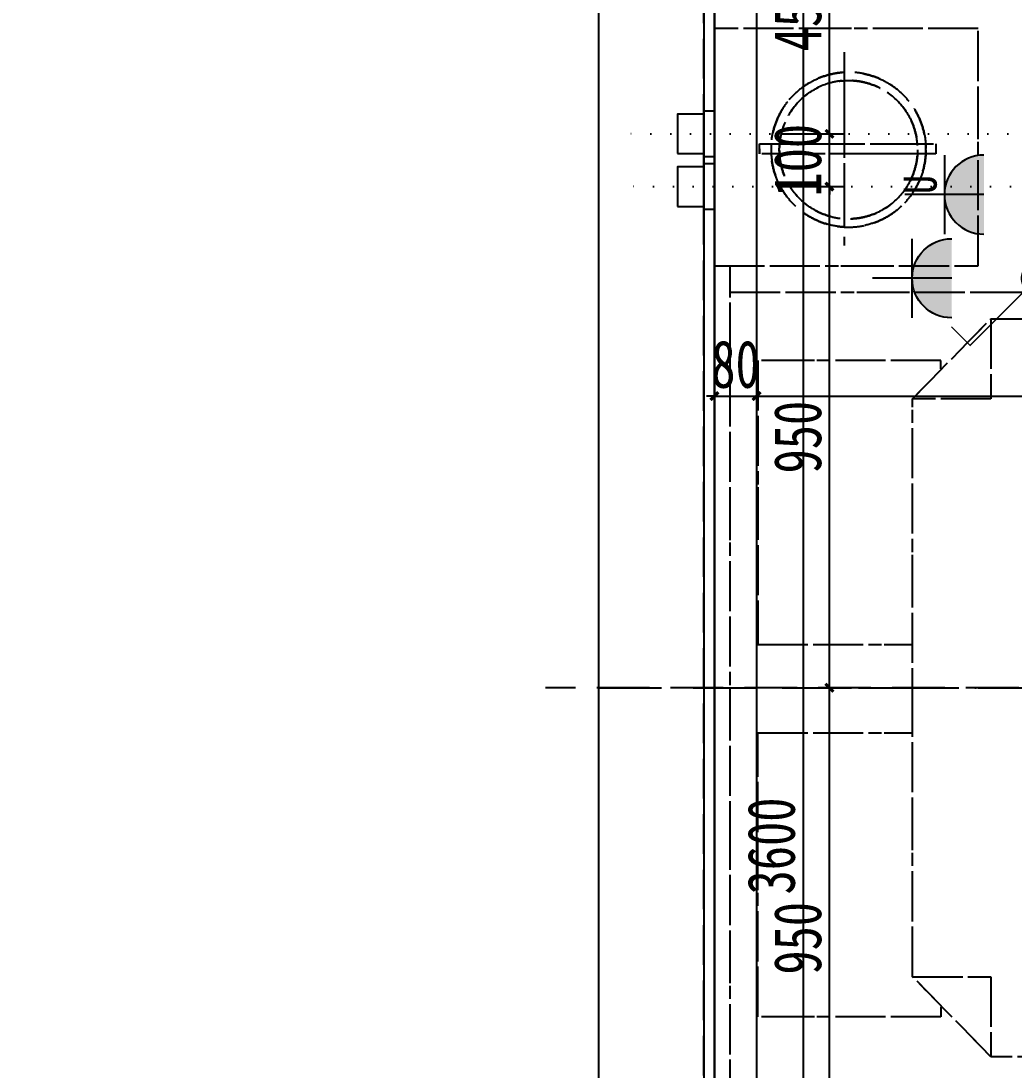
# Model space of a CAD drawing. Header units: millimetres. Extents: x -297 to 39764, y -29258 to 20315.
# Drawn here: x 6567 to 8450, y -17867 to -15878 of the extents above; entities that cross this region are included whole.
import ezdxf

# ---------------------------------------------------------------- set-up
doc = ezdxf.new("R2010")
doc.units = ezdxf.units.MM
for name, pattern in [('_DASH', [0.6, 0.4, -0.2]), ('DASH', [0.35, 0.25, -0.1]), ('DASHDOT2', [12.7, 6.35, -3.175, 0, -3.175]), ('DOT2', [0.125, 0, -0.125])]:
    doc.linetypes.add(name, pattern=pattern)
doc.layers.get('Defpoints').update_dxf_attribs({"color": 250})
for name, color, linetype in [('.-P平面尺寸', 30, 'DASH'), ('.-P建筑梁位', 4, 'Continuous'), ('.P-中心线', 214, 'DASH'), ('.P-墙体尺寸标注', 252, 'Continuous'), ('.P-家具虚线层', 250, 'Continuous'), ('.P-装饰轮廓', 180, 'Continuous'), ('.PC-天花尺寸标注', 252, 'Continuous'), ('.PC-天花造型', 163, 'Continuous'), ('.PC-综合天花虚线层', 14, 'DASHDOT2'), ('.PF-活动家具', 141, 'Continuous'), ('.ZD-开关', 43, 'Continuous'), ('.ZD-强电开关', 183, 'Continuous'), ('.ZD-强电插座', 43, 'Continuous'), ('.ZD-插座标注', 252, 'Continuous'), ('.ZD-插座虚线层', 214, 'DASH'), ('.ZD-点位引线', 1, 'Continuous'), ('.ZD-点位标注', 252, 'Continuous'), ('A-Wall', 2, 'Continuous'), ('P-平面灯具', 203, 'Continuous'), ('P-轴号.索引', 53, 'Continuous'), ('Y-移动家具', 141, 'Continuous')]:
    doc.layers.add(name, color=color, linetype=linetype)
doc.styles.add('文字样式', font='', dxfattribs={"width": 0.75})
doc.styles.get('文字样式').set_extended_font_data('SimSun')
doc.dimstyles.new('沈阳府1-40(轴距)', dxfattribs={"dimscale": 40, "dimtxt": 3, "dimasz": 1, "dimexe": 0.8, "dimexo": 1, "dimgap": 0.5, "dimtad": 1, "dimdec": 0, "dimrnd": 5, "dimtxsty": '文字样式', "dimblk": 'ARCHTICK', "dimcen": 1, "dimdle": 0.55, "dimclrd": 252, "dimclre": 252, "dimclrt": 53, "dimadec": 0, "dimazin": 0, "dimtfac": 1, "dimtdec": 0, "dimtix": 1, "dimtmove": 2, "dimatfit": 3, "dimfxl": 3, "dimfxlon": 1, "dimarcsym": 0})
doc.dimstyles.new('西安1-40（内部尺寸）', dxfattribs={"dimscale": 30, "dimtxt": 3, "dimasz": 0.5, "dimexe": 1, "dimexo": 1, "dimgap": 0.5, "dimtad": 1, "dimdec": 0, "dimrnd": 5, "dimtxsty": '文字样式', "dimblk": 'ARCHTICK', "dimcen": 1, "dimdle": 0.55, "dimclrd": 252, "dimclre": 252, "dimclrt": 30, "dimadec": 0, "dimazin": 0, "dimtfac": 1, "dimtdec": 0, "dimtix": 1, "dimtmove": 2, "dimatfit": 3, "dimfxl": 5, "dimfxlon": 1, "dimarcsym": 0})

# ---------------------------------------------------------------- blocks, each defined once
blk = doc.blocks.new('_ArchTick')
at = {"color": 0, "linetype": 'ByBlock', "const_width": 0.4}
blk.add_lwpolyline([(-0.5, -0.5), (0.5, 0.5)], dxfattribs=at)
blk = doc.blocks.new('*D140')
at = {"layer": 'Defpoints', "color": 0, "transparency": 16777216}
for p in [(6937.7, -15542.1), (6137.7, -19242.1), (6937.7, -19242.1)]:
    blk.add_point(p, dxfattribs=at)
at = {"layer": 'P-轴号.索引', "color": 252, "lineweight": -2}
for p, q in [((6137.7, -15520.1), (6137.7, -19264.1)), ((6257.7, -15542.1), (6105.7, -15542.1)), ((6257.7, -19242.1), (6105.7, -19242.1))]:
    blk.add_line(p, q, dxfattribs=at)
at = {"layer": 'P-轴号.索引', "color": 252, "lineweight": -2, "xscale": 40, "yscale": 40, "zscale": 40}
for p, rotation in [((6137.7, -15542.1), 90), ((6137.7, -19242.1), 270)]:
    blk.add_blockref('_ArchTick', p, dxfattribs=dict(at, rotation=rotation))
at = {"layer": 'P-轴号.索引', "color": 53, "insert": (6057.7, -17392.1), "char_height": 120, "attachment_point": 5, "rotation": 90, "style": '文字样式'}
blk.add_mtext('3700', dxfattribs=at)
blk = doc.blocks.new('xc18001')
at = {"layer": 'P-平面灯具', "color": 250, "linetype": 'DASH', "ltscale": 0.5}
for p, q in [((387.9, -85.3, 0), (368.9, -85.3, 0)), ((378.4, -85.3, 0), (387.9, -85.3, 0)), ((368.9, -420, 0), (387.9, -420, 0))]:
    blk.add_line(p, q, dxfattribs=at)
at = {"layer": 'P-平面灯具', "color": 250, "linetype": 'DASH', "ltscale": 200}
for p, q in [((368.9, -85.3, 0), (368.9, -420, 0)), ((387.9, -420, 0), (387.9, -85.3, 0)), ((195.3, -246.3, 0), (561.6, -246.3, 0))]:
    blk.add_line(p, q, dxfattribs=at)
at = {"layer": 'P-平面灯具', "linetype": 'DASH', "ltscale": 200}
blk.add_circle((380, -254.2, 0), 146.8, dxfattribs=at)
at = {"layer": 'P-平面灯具', "color": 250, "linetype": 'DASH', "ltscale": 200}
blk.add_circle((380, -254.2, 0), 131.1, dxfattribs=at)
at = {"layer": 'Y-移动家具', "linetype": 'DASH', "ltscale": 100}
for p, q in [((150, -500.1, 0), (150, 0, 0)), ((150, 0, 0), (600, 0, 0)), ((2200, 0, 0), (600, 0, 0)), ((600, 0, 0), (600, -500.1, 0)), ((2200, -30, 0), (600, -30, 0)), ((650, -30, 0), (650, -2050, 0)), ((600, -500.1, 0), (150, -500.1, 0))]:
    blk.add_line(p, q, dxfattribs=at)
at = {"layer": 'Y-移动家具', "linetype": 'DASH', "ltscale": 0.5}
blk.add_line((600, 0, 0), (600, -30, 0), dxfattribs=at)
at = {"layer": 'Y-移动家具', "color": 250, "linetype": 'DASH', "ltscale": 100}
for p, q in [((779.5, -429.5, 0), (779.5, -82.1, 0)), ((779.5, -82.1, 0), (1317.9, -82.1, 0)), ((1317.9, -82.1, 0), (1317.9, -375.8, 0)), ((2023.7, -82.1, 0), (1485.3, -82.1, 0)), ((1485.3, -82.1, 0), (1485.3, -375.8, 0)), ((2023.7, -429.5, 0), (2023.7, -82.1, 0)), ((852.1, -375.8, 0), (700.5, -524.2, 0)), ((1947.9, -375.8, 0), (852.1, -375.8, 0)), ((852.1, -524.2, 0), (852.1, -375.8, 0)), ((1947.9, -375.8, 0), (1947.9, -524.2, 0)), ((2099.5, -524.2, 0), (1947.9, -375.8, 0)), ((795.3, -429.5, 0), (779.5, -429.5, 0)), ((2004.7, -429.5, 0), (2023.7, -429.5, 0)), ((700.5, -524.2, 0), (700.5, -1999.5, 0)), ((700.5, -524.2, 0), (852.1, -524.2, 0)), ((1947.9, -524.2, 0), (2099.5, -524.2, 0)), ((2099.5, -1999.5, 0), (2099.5, -524.2, 0))]:
    blk.add_line(p, q, dxfattribs=at)
blk = doc.blocks.new('*D179')
at = {"layer": '.-P平面尺寸', "color": 252, "linetype": 'ByBlock', "lineweight": -2, "transparency": 16777216}
for p, q in [((8611.6, -17142.1), (8791.6, -17142.1)), ((8761.6, -17958.6), (8761.6, -17125.6)), ((8611.6, -17942.1), (8791.6, -17942.1))]:
    blk.add_line(p, q, dxfattribs=at)
at = {"layer": 'Defpoints', "color": 0, "linetype": 'ByBlock', "transparency": 16777216}
for p in [(8382, -17142.1, 0), (8761.6, -17142.1), (8382, -17942.1)]:
    blk.add_point(p, dxfattribs=at)
at = {"layer": '.-P平面尺寸', "color": 252, "linetype": 'ByBlock', "lineweight": -2, "transparency": 16777216, "xscale": 15, "yscale": 15, "zscale": 15}
for p, rotation in [((8761.6, -17142.1), 90), ((8761.6, -17942.1), 270)]:
    blk.add_blockref('_ArchTick', p, dxfattribs=dict(at, rotation=rotation))
at = {"layer": '.-P平面尺寸', "color": 30, "linetype": 'ByBlock', "transparency": 16777216, "insert": (8701.6, -17542.1), "char_height": 90, "attachment_point": 5, "rotation": 90, "style": '文字样式'}
blk.add_mtext('800', dxfattribs=at)
blk = doc.blocks.new('*D180')
at = {"layer": '.-P平面尺寸', "color": 252, "linetype": 'ByBlock', "lineweight": -2, "transparency": 16777216}
for p, q in [((8761.6, -17158.6), (8761.6, -16325.6)), ((8611.6, -16342.1), (8791.6, -16342.1)), ((8611.6, -17142.1), (8791.6, -17142.1))]:
    blk.add_line(p, q, dxfattribs=at)
at = {"layer": 'Defpoints', "color": 0, "linetype": 'ByBlock', "transparency": 16777216}
for p in [(8382, -16342.1), (8761.6, -16342.1), (8382, -17142.1, 0)]:
    blk.add_point(p, dxfattribs=at)
at = {"layer": '.-P平面尺寸', "color": 252, "linetype": 'ByBlock', "lineweight": -2, "transparency": 16777216, "xscale": 15, "yscale": 15, "zscale": 15}
for p, rotation in [((8761.6, -16342.1), 90), ((8761.6, -17142.1), 270)]:
    blk.add_blockref('_ArchTick', p, dxfattribs=dict(at, rotation=rotation))
at = {"layer": '.-P平面尺寸', "color": 30, "linetype": 'ByBlock', "transparency": 16777216, "insert": (8701.6, -16742.1), "char_height": 90, "attachment_point": 5, "rotation": 90, "style": '文字样式'}
blk.add_mtext('800', dxfattribs=at)
blk = doc.blocks.new('*D181')
at = {"layer": '.-P平面尺寸', "color": 252, "linetype": 'ByBlock', "lineweight": -2, "transparency": 16777216}
for p, q in [((8761.6, -16358.6), (8761.6, -15645.6)), ((8611.6, -15662.1), (8791.6, -15662.1)), ((8611.6, -16342.1), (8791.6, -16342.1))]:
    blk.add_line(p, q, dxfattribs=at)
at = {"layer": 'Defpoints', "color": 0, "linetype": 'ByBlock', "transparency": 16777216}
for p in [(8432, -15662.1), (8761.6, -15662.1), (8432, -16342.1)]:
    blk.add_point(p, dxfattribs=at)
at = {"layer": '.-P平面尺寸', "color": 252, "linetype": 'ByBlock', "lineweight": -2, "transparency": 16777216, "xscale": 15, "yscale": 15, "zscale": 15}
for p, rotation in [((8761.6, -15662.1), 90), ((8761.6, -16342.1), 270)]:
    blk.add_blockref('_ArchTick', p, dxfattribs=dict(at, rotation=rotation))
at = {"layer": '.-P平面尺寸', "color": 30, "linetype": 'ByBlock', "transparency": 16777216, "insert": (8701.6, -16002.1), "char_height": 90, "attachment_point": 5, "rotation": 90, "style": '文字样式'}
blk.add_mtext('680', dxfattribs=at)
blk = doc.blocks.new('ttrutuuyyy')
at = {"layer": '.P-家具虚线层', "color": 250, "linetype": '_DASH', "ltscale": 200}
for p, q in [((28382, -15892.1, 0), (27881.9, -15892.1, 0)), ((27881.9, -15892.1, 0), (27881.9, -16342.1, 0)), ((28382, -16342.1, 0), (28382, -15892.1, 0)), ((28128.2, -15937.3, 0), (28128.2, -16303.7, 0)), ((27967.2, -16130, 0), (27967.2, -16111, 0)), ((27967.2, -16111, 0), (28301.9, -16111, 0)), ((27967.2, -16120.5, 0), (27967.2, -16130, 0)), ((28301.9, -16111, 0), (28301.9, -16130, 0)), ((28301.9, -16130, 0), (27967.2, -16130, 0)), ((27881.9, -17942.1, 0), (27881.9, -16342.1, 0)), ((27881.9, -16342.1, 0), (27911.9, -16342.1, 0)), ((27881.9, -16342.1, 0), (28382, -16342.1, 0)), ((27911.9, -17942.1, 0), (27911.9, -16342.1, 0)), ((27911.9, -16392.1, 0), (29931.9, -16392.1, 0)), ((28257.7, -16594.2, 0), (28406.1, -16442.6, 0)), ((28406.1, -16442.6, 0), (29881.4, -16442.6, 0)), ((28406.1, -16442.6, 0), (28406.1, -16594.2, 0)), ((28311.4, -16521.6, 0), (27964, -16521.6, 0)), ((27964, -16521.6, 0), (27964, -17060, 0)), ((28311.4, -16537.3, 0), (28311.4, -16521.6, 0)), ((28257.7, -17690, 0), (28257.7, -16594.2, 0)), ((28406.1, -16594.2, 0), (28257.7, -16594.2, 0)), ((27964, -17060, 0), (28257.7, -17060, 0)), ((27964, -17765.8, 0), (27964, -17227.3, 0)), ((27964, -17227.3, 0), (28257.7, -17227.3, 0)), ((28257.7, -17690, 0), (28406.1, -17690, 0)), ((28406.1, -17841.6, 0), (28257.7, -17690, 0)), ((28406.1, -17690, 0), (28406.1, -17841.6, 0)), ((28311.4, -17746.8, 0), (28311.4, -17765.8, 0)), ((28311.4, -17765.8, 0), (27964, -17765.8, 0)), ((29881.4, -17841.6, 0), (28406.1, -17841.6, 0))]:
    blk.add_line(p, q, dxfattribs=at)
for radius in [146.8, 131.1]:
    blk.add_circle((28136.1, -16122.1, 0), radius, dxfattribs=at)
blk = doc.blocks.new('A$Cd2e37dc6')
at = {"layer": '.-P建筑梁位', "color": 4, "linetype": 'DASH', "ltscale": 300}
blk.add_lwpolyline([(900, 13878.4), (3700, 13878.4), (3700, 10278.4), (900, 10278.4)], close=True, dxfattribs=at)
blk = doc.blocks.new('*D736')
at = {"layer": '.P-墙体尺寸标注', "color": 252, "linetype": 'ByBlock', "lineweight": -2, "transparency": 16777216}
for p, q in [((7861.9, 103.9), (7861.9, 223.9)), ((10261.9, 103.9), (10261.9, 223.9)), ((7845.4, 193.9), (10278.4, 193.9))]:
    blk.add_line(p, q, dxfattribs=at)
at = {"layer": 'Defpoints', "color": 0, "linetype": 'ByBlock', "transparency": 16777216}
for p in [(10261.9, 193.9), (7861.9, 0), (10261.9, -26442.1)]:
    blk.add_point(p, dxfattribs=at)
at = {"layer": '.P-墙体尺寸标注', "color": 252, "linetype": 'ByBlock', "lineweight": -2, "transparency": 16777216, "xscale": 15, "yscale": 15, "zscale": 15, "rotation": 180}
blk.add_blockref('_ArchTick', (7861.9, 193.9), dxfattribs=at)
at = {"layer": '.P-墙体尺寸标注', "color": 252, "linetype": 'ByBlock', "lineweight": -2, "transparency": 16777216, "xscale": 15, "yscale": 15, "zscale": 15}
blk.add_blockref('_ArchTick', (10261.9, 193.9), dxfattribs=at)
at = {"layer": '.P-墙体尺寸标注', "color": 30, "linetype": 'ByBlock', "transparency": 16777216, "insert": (9061.9, 253.9), "char_height": 90, "attachment_point": 5, "style": '文字样式'}
blk.add_mtext('2400', dxfattribs=at)
blk = doc.blocks.new('*D778')
at = {"layer": '.P-墙体尺寸标注', "color": 252, "linetype": 'ByBlock', "lineweight": -2, "transparency": 16777216}
for p, q in [((8050.1, -15625.6), (8050.1, -19258.6)), ((7960.1, -15642.1), (8080.1, -15642.1)), ((7960.1, -19242.1), (8080.1, -19242.1))]:
    blk.add_line(p, q, dxfattribs=at)
at = {"layer": 'Defpoints', "color": 0, "linetype": 'ByBlock', "transparency": 16777216}
for p in [(7861.9, -15642.1), (7861.9, -19242.1), (8050.1, -19242.1)]:
    blk.add_point(p, dxfattribs=at)
at = {"layer": '.P-墙体尺寸标注', "color": 252, "linetype": 'ByBlock', "lineweight": -2, "transparency": 16777216, "xscale": 15, "yscale": 15, "zscale": 15}
for p, rotation in [((8050.1, -15642.1), 90), ((8050.1, -19242.1), 270)]:
    blk.add_blockref('_ArchTick', p, dxfattribs=dict(at, rotation=rotation))
at = {"layer": '.P-墙体尺寸标注', "color": 30, "linetype": 'ByBlock', "transparency": 16777216, "insert": (7990.1, -17442.1), "char_height": 90, "attachment_point": 5, "rotation": 90, "style": '文字样式'}
blk.add_mtext('3600', dxfattribs=at)
blk = doc.blocks.new('*D842')
at = {"layer": '.PC-天花尺寸标注', "color": 252, "linetype": 'ByBlock', "lineweight": -2, "transparency": 16777216}
for p, q in [((7881.9, -16499.3), (7881.9, -16619.3)), ((7961.9, -16499.3), (7961.9, -16619.3)), ((7881.9, -16589.3), (7866.9, -16589.3)), ((7881.9, -16589.3), (7961.9, -16589.3)), ((7961.9, -16589.3), (7976.9, -16589.3))]:
    blk.add_line(p, q, dxfattribs=at)
at = {"layer": 'Defpoints', "color": 0, "linetype": 'ByBlock', "transparency": 16777216}
for p in [(7881.9, -16342.1, 0), (7961.9, -16342.1), (7961.9, -16589.3)]:
    blk.add_point(p, dxfattribs=at)
at = {"layer": '.PC-天花尺寸标注', "color": 252, "linetype": 'ByBlock', "lineweight": -2, "transparency": 16777216, "xscale": 15, "yscale": 15, "zscale": 15}
blk.add_blockref('_ArchTick', (7881.9, -16589.3), dxfattribs=at)
at = {"layer": '.PC-天花尺寸标注', "color": 252, "linetype": 'ByBlock', "lineweight": -2, "transparency": 16777216, "xscale": 15, "yscale": 15, "zscale": 15, "rotation": 180}
blk.add_blockref('_ArchTick', (7961.9, -16589.3), dxfattribs=at)
at = {"layer": '.PC-天花尺寸标注', "color": 30, "linetype": 'ByBlock', "transparency": 16777216, "insert": (7921.9, -16529.3), "char_height": 90, "attachment_point": 5, "style": '文字样式'}
blk.add_mtext('80', dxfattribs=at)
blk = doc.blocks.new('*D843')
at = {"layer": '.PC-天花尺寸标注', "color": 252, "linetype": 'ByBlock', "lineweight": -2, "transparency": 16777216}
for p, q in [((7961.9, -16499.3), (7961.9, -16619.3)), ((10561.9, -16589.3), (10561.9, -16559.3)), ((7945.4, -16589.3), (10578.4, -16589.3))]:
    blk.add_line(p, q, dxfattribs=at)
at = {"layer": 'Defpoints', "color": 0, "linetype": 'ByBlock', "transparency": 16777216}
for p in [(7961.9, -16342.1), (10561.9, -16589.3), (10561.9, -16589.3)]:
    blk.add_point(p, dxfattribs=at)
at = {"layer": '.PC-天花尺寸标注', "color": 252, "linetype": 'ByBlock', "lineweight": -2, "transparency": 16777216, "xscale": 15, "yscale": 15, "zscale": 15, "rotation": 180}
blk.add_blockref('_ArchTick', (7961.9, -16589.3), dxfattribs=at)
at = {"layer": '.PC-天花尺寸标注', "color": 252, "linetype": 'ByBlock', "lineweight": -2, "transparency": 16777216, "xscale": 15, "yscale": 15, "zscale": 15}
blk.add_blockref('_ArchTick', (10561.9, -16589.3), dxfattribs=at)
at = {"layer": '.PC-天花尺寸标注', "color": 30, "linetype": 'ByBlock', "transparency": 16777216, "insert": (9261.9, -16529.3), "char_height": 90, "attachment_point": 5, "style": '文字样式'}
blk.add_mtext('2600', dxfattribs=at)
blk = doc.blocks.new('插座（多个）')
at = {"layer": '.ZD-强电插座'}
h = blk.add_hatch(color=256, dxfattribs=at)
h.paths.add_polyline_path([(0, -600), (300, -600, 0.414214), (0, -300)])
h.paths.add_polyline_path([(-300, -600), (0, -600), (0, -300, 0.414214)])
for p, q in [((0, -600), (0, 0)), ((300, -300), (-300, -300))]:
    blk.add_line(p, q, dxfattribs=at)
blk.add_arc((0, -600), 300, 0, 180, dxfattribs=at)
at = {"layer": '.ZD-强电插座', "style": '文字样式', "width": 0.85}
blk.add_attdef('212', (81.7, 0), '', height=200, dxfattribs=at)
blk = doc.blocks.new('2312')
at = {"layer": '.ZD-强电开关', "color": 6, "linetype": 'ByBlock', "ltscale": 0.1}
for points in [[(-50, 43), (-50, -43), (-70, -43), (-70, 43)], [(0, -37.5), (-50, -37.5), (-50, 37.5), (0, 37.5)]]:
    blk.add_lwpolyline(points, close=True, dxfattribs=at)
blk = doc.blocks.new('DHXBHXA$C4F97044B')
at = {"const_width": 2.5}
for points in [[(21.2, -21.2, -1), (-21.2, 21.2), (-127.3, 127.3), (-91.9, 162.6)], [(-21.2, 21.2, -1), (21.2, -21.2), (127.3, -127.3), (91.9, -162.6)]]:
    blk.add_lwpolyline(points, format="xyb", dxfattribs=at)
blk = doc.blocks.new('*D925')
at = {"layer": '.ZD-插座标注', "color": 252, "linetype": 'ByBlock', "lineweight": -2, "transparency": 16777216}
for p, q in [((8010.1, -17142.1), (8130.1, -17142.1)), ((8100.1, -18108.6), (8100.1, -17125.6)), ((8010.1, -18092.1), (8130.1, -18092.1))]:
    blk.add_line(p, q, dxfattribs=at)
at = {"layer": 'Defpoints', "color": 0, "linetype": 'ByBlock', "transparency": 16777216}
for p in [(7911.3, -17142.1, 0), (8100.1, -17142.1), (7891.3, -18092.1, 0)]:
    blk.add_point(p, dxfattribs=at)
at = {"layer": '.ZD-插座标注', "color": 252, "linetype": 'ByBlock', "lineweight": -2, "transparency": 16777216, "xscale": 15, "yscale": 15, "zscale": 15}
for p, rotation in [((8100.1, -17142.1), 90), ((8100.1, -18092.1), 270)]:
    blk.add_blockref('_ArchTick', p, dxfattribs=dict(at, rotation=rotation))
at = {"layer": '.ZD-插座标注', "color": 30, "linetype": 'ByBlock', "transparency": 16777216, "insert": (8040.1, -17617.1), "char_height": 90, "attachment_point": 5, "rotation": 90, "style": '文字样式'}
blk.add_mtext('950', dxfattribs=at)
blk = doc.blocks.new('*D926')
at = {"layer": '.ZD-插座标注', "color": 252, "linetype": 'ByBlock', "lineweight": -2, "transparency": 16777216}
for p, q in [((8100.1, -17158.6), (8100.1, -16175.6)), ((8010.1, -16192.1), (8130.1, -16192.1)), ((8010.1, -17142.1), (8130.1, -17142.1))]:
    blk.add_line(p, q, dxfattribs=at)
at = {"layer": 'Defpoints', "color": 0, "linetype": 'ByBlock', "transparency": 16777216}
for p in [(7911.3, -16192.1, 0), (8100.1, -16192.1), (7911.3, -17142.1, 0)]:
    blk.add_point(p, dxfattribs=at)
at = {"layer": '.ZD-插座标注', "color": 252, "linetype": 'ByBlock', "lineweight": -2, "transparency": 16777216, "xscale": 15, "yscale": 15, "zscale": 15}
for p, rotation in [((8100.1, -16192.1), 90), ((8100.1, -17142.1), 270)]:
    blk.add_blockref('_ArchTick', p, dxfattribs=dict(at, rotation=rotation))
at = {"layer": '.ZD-插座标注', "color": 30, "linetype": 'ByBlock', "transparency": 16777216, "insert": (8040.1, -16667.1), "char_height": 90, "attachment_point": 5, "rotation": 90, "style": '文字样式'}
blk.add_mtext('950', dxfattribs=at)
blk = doc.blocks.new('*D927')
at = {"layer": '.ZD-插座标注', "color": 252, "linetype": 'ByBlock', "lineweight": -2, "transparency": 16777216}
for p, q in [((8100.1, -16092.1), (8100.1, -16077.1)), ((8010.1, -16092.1), (8130.1, -16092.1)), ((8100.1, -16192.1), (8100.1, -16092.1)), ((8010.1, -16192.1), (8130.1, -16192.1)), ((8100.1, -16192.1), (8100.1, -16207.1))]:
    blk.add_line(p, q, dxfattribs=at)
at = {"layer": 'Defpoints', "color": 0, "linetype": 'ByBlock', "transparency": 16777216}
for p in [(7911.3, -16092.1, 0), (8100.1, -16092.1), (7911.3, -16192.1, 0)]:
    blk.add_point(p, dxfattribs=at)
at = {"layer": '.ZD-插座标注', "color": 252, "linetype": 'ByBlock', "lineweight": -2, "transparency": 16777216, "xscale": 15, "yscale": 15, "zscale": 15}
for p, rotation in [((8100.1, -16092.1), 270), ((8100.1, -16192.1), 90)]:
    blk.add_blockref('_ArchTick', p, dxfattribs=dict(at, rotation=rotation))
at = {"layer": '.ZD-插座标注', "color": 30, "linetype": 'ByBlock', "transparency": 16777216, "insert": (8040.1, -16142.1), "char_height": 90, "attachment_point": 5, "rotation": 90, "style": '文字样式'}
blk.add_mtext('100', dxfattribs=at)
blk = doc.blocks.new('*D1022')
at = {"layer": '.ZD-点位标注', "color": 252, "linetype": 'ByBlock', "lineweight": -2, "transparency": 16777216}
for p, q in [((8100.1, -16108.6), (8100.1, -15625.6)), ((8010.1, -15642.1), (8130.1, -15642.1)), ((8010.1, -16092.1), (8130.1, -16092.1))]:
    blk.add_line(p, q, dxfattribs=at)
at = {"layer": 'Defpoints', "color": 0, "linetype": 'ByBlock', "transparency": 16777216}
for p in [(7861.9, -15642.1), (8100.1, -15642.1), (7881.9, -16092.1)]:
    blk.add_point(p, dxfattribs=at)
at = {"layer": '.ZD-点位标注', "color": 252, "linetype": 'ByBlock', "lineweight": -2, "transparency": 16777216, "xscale": 15, "yscale": 15, "zscale": 15}
for p, rotation in [((8100.1, -15642.1), 90), ((8100.1, -16092.1), 270)]:
    blk.add_blockref('_ArchTick', p, dxfattribs=dict(at, rotation=rotation))
at = {"layer": '.ZD-点位标注', "color": 30, "linetype": 'ByBlock', "transparency": 16777216, "insert": (8040.1, -15867.1), "char_height": 90, "attachment_point": 5, "rotation": 90, "style": '文字样式'}
blk.add_mtext('450', dxfattribs=at)

msp = doc.modelspace()

# ---------------------------------------------------------------- linework, layer by layer
at = {"layer": '.P-中心线', "linetype": 'DASH', "ltscale": 400, "elevation": 0}
msp.add_lwpolyline([(10838.8, -17142.1), (7561.9, -17142.1)], dxfattribs=at)
at = {"layer": '.P-装饰轮廓'}
msp.add_lwpolyline([(10641.9, -18542.1), (10641.9, -19222.1), (7881.9, -19222.1), (7881.9, -15662.1), (8711.9, -15662.1)], dxfattribs=at)
at = {"layer": '.PC-天花造型'}
msp.add_lwpolyline([(7881.9, -18572.1), (10641.9, -18572.1), (10641.9, -15662.1), (7881.9, -15662.1)], close=True, dxfattribs=at)
at = {"layer": '.PC-天花造型', "color": 75}
msp.add_lwpolyline([(7961.9, -18492.1), (10561.9, -18492.1), (10561.9, -15742.1), (7961.9, -15742.1)], close=True, dxfattribs=at)
at = {"layer": '.PC-综合天花虚线层', "linetype": 'DASHDOT2', "ltscale": 10}
msp.add_line((8027.8, -17142.1), (10473.3, -17142.1), dxfattribs=at)
at = {"layer": '.ZD-强电开关', "color": 1, "elevation": 0}
msp.add_lwpolyline([(7881.9, -16192.1, 0, 25, 0), (7981.9, -16192.1, 0, 0, 0), (8181.9, -16192.1, 0, 0, 0), (8181.9, -16365.9, 0, 0, 0), (8493.9, -16365.9, 0, 0, 0)], format="xyseb", dxfattribs=at)
at = {"layer": '.ZD-插座虚线层', "linetype": 'DOT2', "ltscale": 300}
for p, q in [((8438.2, -16092.1, 0), (7707.4, -16092.1, 0)), ((8443.3, -16192.1, 0), (7707.4, -16192.1, 0))]:
    msp.add_line(p, q, dxfattribs=at)
at = {"layer": '.ZD-插座虚线层', "linetype": '_DASH', "ltscale": 300}
msp.add_line((7661.9, -17142.1), (10773.1, -17142.1), dxfattribs=at)
at = {"layer": '.ZD-点位引线', "color": 1, "elevation": 0}
msp.add_lwpolyline([(7881.9, -16092.1, 0, 25, 0), (7981.9, -16092.1, 0, 0, 0), (8242.9, -16092.1, 0, 0, 0), (8242.9, -16207.3, 0, 0, 0), (8242.9, -16207.3, 0, 0, 0)], format="xyseb", dxfattribs=at)
at = {"layer": 'A-Wall', "color": 7}
for p, q in [((7661.9, -15442.1), (7661.9, -19642.1)), ((7861.9, -15642.1), (7861.9, -19242.1))]:
    msp.add_line(p, q, dxfattribs=at)

# ---------------------------------------------------------------- block references
at = {"layer": '.-P建筑梁位'}
msp.add_blockref('A$Cd2e37dc6', (6961.9, -29520.5, 0), dxfattribs=at)
at = {"layer": '.P-家具虚线层', "linetype": 'ByBlock'}
msp.add_blockref('ttrutuuyyy', (-20000, 0), dxfattribs=at)
at = {"layer": '.PF-活动家具', "xscale": -1, "rotation": 90}
msp.add_blockref('xc18001', (7881.9, -15742.1, 0), dxfattribs=at)
at = {"layer": '.ZD-开关', "color": 4, "linetype": 'ByBlock', "xscale": -1}
msp.add_blockref('2312', (7811.9, -16092.1), dxfattribs=at)
at = {"layer": '.ZD-强电开关', "color": 4, "linetype": 'ByBlock', "xscale": -1}
msp.add_blockref('2312', (7811.9, -16192.1), dxfattribs=at)
at = {"layer": '.ZD-强电开关', "rotation": 270}
msp.add_blockref('DHXBHXA$C4F97044B', (8493.9, -16365.9, 0), dxfattribs=at)
at = {"layer": '.ZD-强电插座'}
ref = msp.add_blockref('插座（多个）', (8242.9, -16207.3, 0), dxfattribs=dict(at, xscale=0.2500000002328306, yscale=0.2500000002328306, zscale=0.2500000002328306, rotation=90.00000000011))
ref.add_attrib('212', 'U', (8303.3, -16169.9, 0), dxfattribs={"height": 62.5, "rotation": 270, "style": '文字样式', "text_generation_flag": 4, "width": 0.85})
at = {"layer": '.ZD-点位引线', "xscale": -0.2500000002328306, "yscale": 0.2500000002328306, "zscale": 0.2500000002328306, "rotation": 90}
msp.add_blockref('插座（多个）', (8181.8, -16365.9, 0), dxfattribs=at)

# ---------------------------------------------------------------- dimensions: what is measured, and where the dimension line sits
at = {"layer": '.-P平面尺寸', "linetype": 'ByBlock'}
for base, p1, p2, picture, middle in [((8761.6, -15662.1), (8432, -16342.1), (8432, -15662.1), '*D181', (8701.6, -16002.1)), ((8761.6, -16342.1), (8382, -17142.1, 0), (8382, -16342.1), '*D180', (8701.6, -16742.1)), ((8761.6, -17142.1), (8382, -17942.1), (8382, -17142.1, 0), '*D179', (8701.6, -17542.1))]:
    dim = msp.add_linear_dim(base=base, p1=p1, p2=p2, angle=270, dimstyle='西安1-40（内部尺寸）', dxfattribs=at)
    dim.commit()
    dim.dimension.update_dxf_attribs({"geometry": picture, "text_midpoint": middle})
at = {"layer": '.P-墙体尺寸标注', "color": 1, "linetype": 'ByBlock'}
dim = msp.add_linear_dim(base=(10261.9, 193.9), p1=(7861.9, 0), p2=(10261.9, -26442.1), dimstyle='西安1-40（内部尺寸）', override={"dimfxl": 3}, dxfattribs=at)
dim.commit()
dim.dimension.update_dxf_attribs({"geometry": '*D736', "text_midpoint": (9061.9, 253.9)})
dim = msp.add_linear_dim(base=(8050.1, -19242.1), p1=(7861.9, -15642.1), p2=(7861.9, -19242.1), angle=90, dimstyle='西安1-40（内部尺寸）', override={"dimfxl": 3}, dxfattribs=at)
dim.commit()
dim.dimension.update_dxf_attribs({"geometry": '*D778', "text_midpoint": (7990.1, -17442.1)})
at = {"layer": '.PC-天花尺寸标注', "color": 1, "linetype": 'ByBlock'}
for base, p1, p2, picture, middle in [((7961.9, -16589.3), (7881.9, -16342.1, 0), (7961.9, -16342.1), '*D842', (7921.9, -16529.3)), ((10561.9, -16589.3), (7961.9, -16342.1), (10561.9, -16589.3), '*D843', (9261.9, -16529.3))]:
    dim = msp.add_linear_dim(base=base, p1=p1, p2=p2, dimstyle='西安1-40（内部尺寸）', override={"dimfxl": 3}, dxfattribs=at)
    dim.commit()
    dim.dimension.update_dxf_attribs({"geometry": picture, "text_midpoint": middle})
at = {"layer": '.ZD-插座标注', "color": 1, "linetype": 'ByBlock'}
for base, p1, p2, picture, middle in [((8100.1, -16092.1, 0), (7911.3, -16192.1), (7911.3, -16092.1), '*D927', (8040.1, -16142.1, 0)), ((8100.1, -16192.1, 0), (7911.3, -17142.1), (7911.3, -16192.1), '*D926', (8040.1, -16667.1, 0)), ((8100.1, -17142.1, 0), (7891.3, -18092.1, 0), (7911.3, -17142.1), '*D925', (8040.1, -17617.1, 0))]:
    dim = msp.add_linear_dim(base=base, p1=p1, p2=p2, angle=90, dimstyle='西安1-40（内部尺寸）', override={"dimfxl": 3}, dxfattribs=at)
    dim.commit()
    dim.dimension.update_dxf_attribs({"geometry": picture, "text_midpoint": middle})
at = {"layer": '.ZD-点位标注', "color": 1, "linetype": 'ByBlock'}
dim = msp.add_linear_dim(base=(8100.1, -15642.1), p1=(7881.9, -16092.1), p2=(7861.9, -15642.1), angle=90, dimstyle='西安1-40（内部尺寸）', override={"dimfxl": 3}, dxfattribs=at)
dim.commit()
dim.dimension.update_dxf_attribs({"geometry": '*D1022', "text_midpoint": (8040.1, -15867.1)})
at = {"layer": 'P-轴号.索引'}
dim = msp.add_linear_dim(base=(6137.7, -19242.1), p1=(6937.7, -15542.1), p2=(6937.7, -19242.1), angle=90, dimstyle='沈阳府1-40(轴距)', dxfattribs=at)
dim.commit()
dim.dimension.update_dxf_attribs({"geometry": '*D140', "text_midpoint": (6057.7, -17392.1)})

doc.saveas('drawing.dxf')
